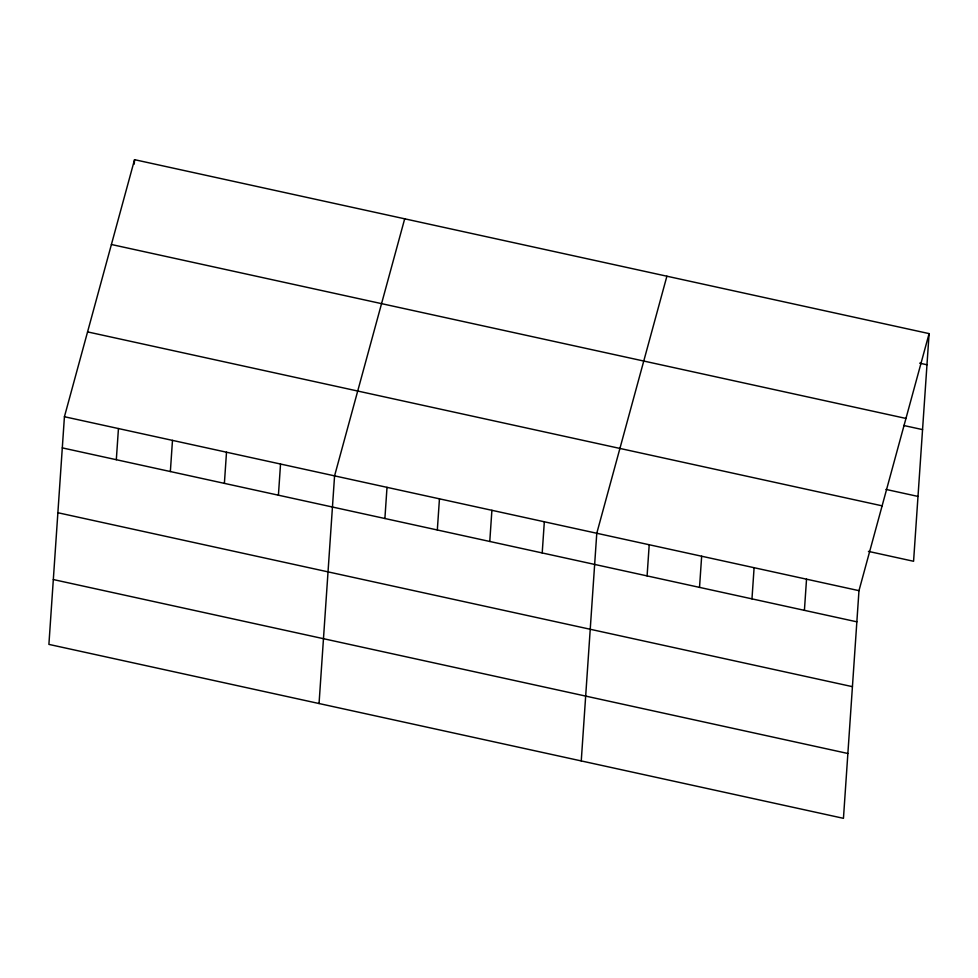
<?xml version="1.0" encoding="UTF-8"?>
<svg xmlns="http://www.w3.org/2000/svg" width="978" height="978" viewBox="0 0 978 978"><rect width="100%" height="100%" fill="white"/><g stroke="black" fill="none" stroke-linecap="round" stroke-linejoin="round"><path stroke-width="1.47" d="M929.1 333.608L858.977 590.663L843.452 818.329L48.9 644.392L64.426 416.726L134.548 159.671L929.1 333.608L913.574 561.274L868.427 551.384M134.243 164.121L134.548 159.671M116.321 459.709L118.448 428.547M170.355 471.543L172.483 440.381M224.39 483.364L226.505 452.215M278.412 495.198L280.539 464.037M319.048 703.537L334.574 475.87L404.696 218.803M384.892 518.499L387.007 487.35M437.325 529.978L439.452 498.829M489.77 541.457L491.897 510.308M542.203 552.949L544.33 521.787M581.25 760.933L596.776 533.267L666.898 276.212M647.094 575.908L649.209 544.746M699.527 587.387L701.654 556.225M751.972 598.866L754.099 567.705M804.417 610.345L806.532 579.184M919.687 363.168L926.973 364.77M111.406 244.5L905.958 418.437M903.623 425.467L922.56 429.611M885.958 489.416L918 496.421M87.568 331.897L882.119 505.834M64.426 416.726L858.977 590.663M62.299 447.887L856.85 621.825M57.873 512.729L852.437 686.666M53.325 579.551L847.877 753.488"/></g></svg>
